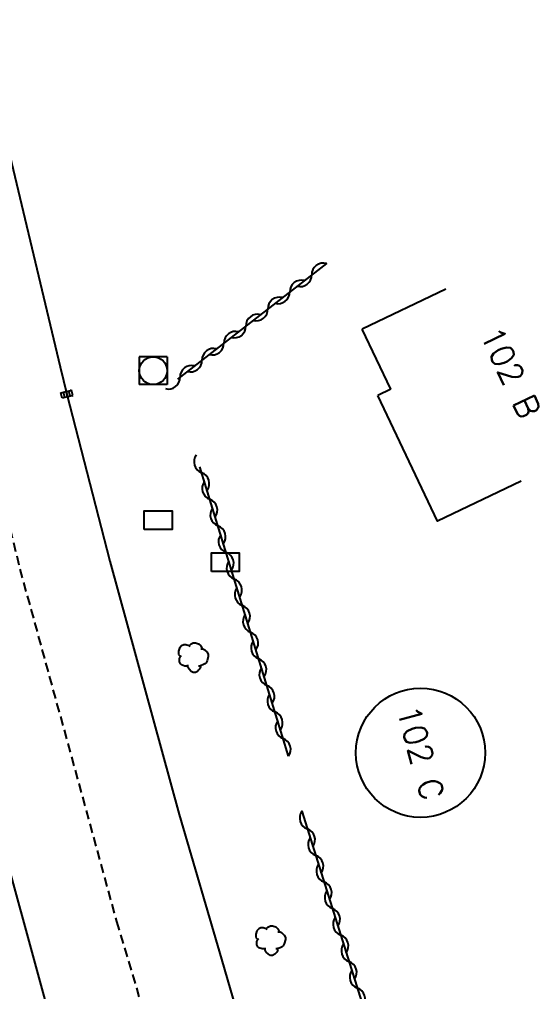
# Model space of a CAD drawing. Header units: millimetres. Extents: x 133016 to 134000, y 142000 to 143000.
# Drawn here: x 133204 to 133232, y 142490.8 to 142543.3 of the extents above; entities that cross this region are included whole.
import ezdxf
from ezdxf.enums import TextEntityAlignment as Align

# ---------------------------------------------------------------- set-up
doc = ezdxf.new("R2010")
doc.units = ezdxf.units.MM
doc.linetypes.add('DASHED', pattern=[0.75, 0.5, -0.25])
doc.layers.get('0').update_dxf_attribs({"linetype": 'CONTINUOUS'})
for name, color, linetype in [('W0001', 6, 'DASHED'), ('W0008', 7, 'CONTINUOUS'), ('W0100', 7, 'CONTINUOUS'), ('W0300', 7, 'CONTINUOUS'), ('W0310', 3, 'CONTINUOUS'), ('W0400', 7, 'CONTINUOUS'), ('W0420', 7, 'CONTINUOUS'), ('W0991', 7, 'CONTINUOUS'), ('W1102', 7, 'CONTINUOUS'), ('W1471', 7, 'CONTINUOUS')]:
    doc.layers.add(name, color=color, linetype=linetype)
doc.styles.get("Standard").update_dxf_attribs({"font": 'romans.shx', "width": 0.85})

# ---------------------------------------------------------------- blocks, each defined once
blk = doc.blocks.new('T400')
for p, q in [((-0.15, 0.3), (0.15, 0.3)), ((-0.15, -0.25), (-0.15, 0.3)), ((-0.15, 0.15), (0.15, 0.15)), ((-0.15, 0), (0.15, 0)), ((0.15, 0.3), (0.15, -0.25)), ((-0.15, -0.15), (0.15, -0.15)), ((-0.15, -0.25), (-0.15, -0.3)), ((-0.15, -0.3), (0.15, -0.3)), ((0.15, -0.3), (0.15, -0.25))]:
    blk.add_line(p, q)
blk = doc.blocks.new('T420')
for p, q in [((0.75, 0.75), (-0.75, 0.75)), ((-0.75, 0.75), (-0.75, -0.75)), ((0.75, 0.75), (0.75, -0.75)), ((0.75, -0.75), (-0.75, -0.75))]:
    blk.add_line(p, q)
blk.add_ellipse((0, 0), major_axis=(-0.53, 0.53), ratio=1, start_param=3.926991, end_param=10.210176)
blk = doc.blocks.new('T1471')
at = {"color": 0, "linetype": 'Continuous', "flags": 128}
blk.add_lwpolyline([(-0.75, -0.5), (-0.75, 0.5), (0.75, 0.5), (0.75, -0.5), (-0.75, -0.5)], dxfattribs=at)
blk = doc.blocks.new('T300')
for p, q in [((-0.686, 0.629), (-0.8, 0.514)), ((-0.571, 0.686), (-0.686, 0.629)), ((-0.457, 0.686), (-0.571, 0.686)), ((-0.286, 0.629), (-0.457, 0.686)), ((-0.286, 0.629), (-0.171, 0.743)), ((-0.229, 0.571), (-0.286, 0.629)), ((-0.171, 0.743), (-0.057, 0.8)), ((-0.057, 0.8), (0.057, 0.8)), ((0.057, 0.8), (0.229, 0.743)), ((0.229, 0.743), (0.343, 0.629)), ((0.343, 0.629), (0.4, 0.514)), ((-0.8, 0.514), (-0.857, 0.343)), ((-0.857, 0.343), (-0.857, 0.171)), ((-0.857, 0.171), (-0.743, 0.057)), ((-0.8, -0.057), (-0.743, 0.057)), ((-0.743, 0.057), (-0.686, 0.114)), ((0.457, 0.457), (0.343, 0.457)), ((0.4, 0.514), (0.4, 0.457)), ((0.571, 0.4), (0.457, 0.457)), ((0.571, 0.4), (0.686, 0.286)), ((0.686, 0.286), (0.743, 0.171)), ((0.743, 0.057), (0.686, -0.171)), ((0.743, 0.171), (0.743, 0.057)), ((-0.8, -0.171), (-0.8, -0.057)), ((-0.8, -0.229), (-0.8, -0.171)), ((-0.743, -0.343), (-0.8, -0.229)), ((-0.686, -0.4), (-0.743, -0.343)), ((-0.514, -0.457), (-0.686, -0.4)), ((-0.4, -0.457), (-0.514, -0.457)), ((-0.4, -0.457), (-0.343, -0.457)), ((-0.343, -0.457), (-0.343, -0.4)), ((-0.343, -0.514), (-0.343, -0.457)), ((-0.286, -0.629), (-0.343, -0.514)), ((0.286, -0.457), (0.229, -0.457)), ((0.457, -0.4), (0.286, -0.457)), ((0.343, -0.514), (0.286, -0.629)), ((0.343, -0.514), (0.343, -0.457)), ((0.571, -0.343), (0.457, -0.4)), ((0.629, -0.286), (0.571, -0.343)), ((0.686, -0.171), (0.629, -0.286)), ((-0.171, -0.743), (-0.286, -0.629)), ((-0.057, -0.8), (-0.171, -0.743)), ((0.057, -0.8), (-0.057, -0.8)), ((0.171, -0.743), (0.057, -0.8)), ((0.229, -0.686), (0.171, -0.743)), ((0.286, -0.629), (0.229, -0.686))]:
    blk.add_line(p, q)
blk = doc.blocks.new('t310o')
at = {"color": 0, "linetype": 'Continuous'}
for centre, start, end in [((-0.5, 0.375), 216.8699, 323.1304), ((0.5, -0.375), 36.8699, 143.1303)]:
    blk.add_arc(centre, 0.625, start, end, dxfattribs=at)

msp = doc.modelspace()

# ---------------------------------------------------------------- linework, layer by layer
at = {"layer": 'W0001'}
msp.add_lwpolyline([(133192.478, 142564.04), (133197.633, 142539.824), (133204.03, 142513.62), (133209.247, 142494.618), (133217.152, 142468.006), (133219.796, 142458.674), (133224.893, 142443.348)], dxfattribs=at)
at = {"layer": 'W0008'}
for points in [[(133197.02, 142565.082), (133199.755, 142552.809), (133202.761, 142538.949), (133206.206, 142524.521), (133206.563, 142523.045), (133208.883, 142514.037), (133212.622, 142500.382), (133214.906, 142492.583), (133217.72, 142482.926), (133221.618, 142470.381), (133224.726, 142460.445), (133224.789, 142460.226), (133224.32, 142460.06), (133229.513, 142444.681)], [(133187.532, 142563.307), (133188.656, 142558.729), (133190.943, 142547.901), (133192.505, 142540.698), (133194.825, 142530.497), (133198.261, 142516.784), (133200.093, 142509.623), (133203.391, 142497.629), (133206.069, 142487.879), (133207.293, 142483.711), (133209.855, 142474.957), (133211.097, 142470.797), (133214.277, 142460.462), (133216.268, 142454.116), (133220.273, 142442.015)]]:
    msp.add_lwpolyline(points, dxfattribs=at)
at = {"layer": 'W0100'}
for p, q in [((133227.014, 142528.709), (133222.501, 142526.557)), ((133224.043, 142523.323), (133222.501, 142526.557)), ((133224.043, 142523.323), (133223.334, 142522.985))]:
    msp.add_line(p, q, dxfattribs=at)
msp.add_lwpolyline([(133231.08, 142518.356), (133226.566, 142516.205), (133223.334, 142522.985)], dxfattribs=at)
at = {"layer": 'W0310'}
for points in [[(133220.564, 142530.1), (133220.564, 142530.1), (133220.564, 142530.1), (133220.564, 142530.1), (133220.564, 142530.1), (133220.564, 142530.1), (133220.564, 142530.1), (133220.564, 142530.1), (133220.564, 142530.1), (133220.564, 142530.1), (133220.564, 142530.1), (133220.564, 142530.1), (133220.564, 142530.1), (133220.564, 142530.1), (133220.564, 142530.1), (133220.564, 142530.1), (133220.564, 142530.1), (133220.564, 142530.1), (133220.564, 142530.1), (133212.539, 142523.86)], [(133220.564, 142530.1), (133220.564, 142530.1), (133220.564, 142530.1), (133220.564, 142530.1), (133220.564, 142530.1), (133220.564, 142530.1), (133220.564, 142530.1), (133220.564, 142530.1), (133220.564, 142530.1), (133220.564, 142530.1), (133220.564, 142530.1), (133220.564, 142530.1), (133220.564, 142530.1), (133220.564, 142530.1), (133220.564, 142530.1), (133220.564, 142530.1), (133220.564, 142530.1), (133220.564, 142530.1), (133220.564, 142530.1), (133220.564, 142530.1), (133220.564, 142530.1), (133220.564, 142530.1), (133220.564, 142530.1), (133220.564, 142530.1), (133220.564, 142530.1), (133220.564, 142530.1), (133220.564, 142530.1), (133220.564, 142530.1), (133220.564, 142530.1), (133220.564, 142530.1), (133220.564, 142530.1), (133220.564, 142530.1), (133220.564, 142530.1), (133220.564, 142530.1), (133220.564, 142530.1), (133220.564, 142530.1), (133220.564, 142530.1), (133220.564, 142530.1), (133220.564, 142530.1), (133220.564, 142530.1), (133220.564, 142530.1), (133220.564, 142530.1), (133220.564, 142530.1), (133220.564, 142530.1), (133220.564, 142530.1), (133220.564, 142530.1), (133220.564, 142530.1), (133220.564, 142530.1), (133220.564, 142530.1), (133220.564, 142530.1), (133220.564, 142530.1), (133220.564, 142530.1), (133220.564, 142530.1), (133220.564, 142530.1), (133220.564, 142530.1), (133220.564, 142530.1), (133220.564, 142530.1), (133220.564, 142530.1), (133220.564, 142530.1), (133220.564, 142530.1), (133220.564, 142530.1), (133220.564, 142530.1), (133220.564, 142530.1), (133220.564, 142530.1), (133220.564, 142530.1), (133220.564, 142530.1), (133220.564, 142530.1), (133220.564, 142530.1), (133220.564, 142530.1), (133220.564, 142530.1), (133220.564, 142530.1), (133220.564, 142530.1), (133220.564, 142530.1), (133220.564, 142530.1), (133220.564, 142530.1), (133220.564, 142530.1), (133220.564, 142530.1), (133220.564, 142530.1), (133220.564, 142530.1), (133220.564, 142530.1), (133220.564, 142530.1), (133220.564, 142530.1), (133220.564, 142530.1), (133220.564, 142530.1), (133220.564, 142530.1), (133220.564, 142530.1), (133220.564, 142530.1), (133220.564, 142530.1), (133220.564, 142530.1), (133220.564, 142530.1), (133220.564, 142530.1), (133220.564, 142530.1), (133220.564, 142530.1), (133220.564, 142530.1), (133220.564, 142530.1), (133220.564, 142530.1), (133220.564, 142530.1), (133220.564, 142530.1), (133220.564, 142530.1), (133220.564, 142530.1), (133220.564, 142530.1)], [(133218.527, 142503.519), (133213.738, 142519.137), (133213.738, 142519.137), (133213.738, 142519.137), (133213.738, 142519.137), (133213.738, 142519.137), (133213.738, 142519.137), (133213.738, 142519.137), (133213.738, 142519.137), (133213.738, 142519.137), (133213.738, 142519.137), (133213.738, 142519.137), (133213.738, 142519.137), (133213.738, 142519.137), (133213.738, 142519.137), (133213.738, 142519.137), (133213.738, 142519.137), (133213.738, 142519.137), (133213.738, 142519.137), (133213.738, 142519.137), (133213.738, 142519.137), (133213.738, 142519.137), (133213.738, 142519.137), (133213.738, 142519.137), (133213.738, 142519.137), (133213.738, 142519.137), (133213.738, 142519.137), (133213.738, 142519.137), (133213.738, 142519.137), (133213.738, 142519.137), (133213.738, 142519.137), (133213.738, 142519.137), (133213.738, 142519.137), (133213.738, 142519.137), (133213.738, 142519.137), (133213.738, 142519.137), (133213.738, 142519.137), (133213.738, 142519.137), (133213.738, 142519.137), (133213.738, 142519.137), (133213.738, 142519.137), (133213.738, 142519.137), (133213.738, 142519.137), (133213.738, 142519.137), (133213.738, 142519.137), (133213.738, 142519.137), (133213.738, 142519.137), (133213.738, 142519.137), (133213.738, 142519.137), (133213.738, 142519.137), (133213.738, 142519.137), (133213.738, 142519.137), (133213.738, 142519.137), (133213.738, 142519.137), (133213.738, 142519.137), (133213.738, 142519.137), (133213.738, 142519.137), (133213.738, 142519.137), (133213.738, 142519.137), (133213.738, 142519.137), (133213.738, 142519.137), (133213.738, 142519.137), (133213.738, 142519.137), (133213.738, 142519.137), (133213.738, 142519.137), (133213.738, 142519.137), (133213.738, 142519.137), (133213.738, 142519.137), (133213.738, 142519.137), (133213.738, 142519.137), (133213.738, 142519.137), (133213.738, 142519.137), (133213.738, 142519.137), (133213.738, 142519.137), (133213.738, 142519.137), (133213.738, 142519.137), (133213.738, 142519.137), (133213.738, 142519.137), (133213.738, 142519.137), (133213.738, 142519.137), (133213.738, 142519.137), (133213.738, 142519.137), (133213.738, 142519.137), (133213.738, 142519.137), (133213.738, 142519.137), (133213.738, 142519.137), (133213.738, 142519.137), (133213.738, 142519.137), (133213.738, 142519.137), (133213.738, 142519.137), (133213.738, 142519.137), (133213.738, 142519.137), (133213.738, 142519.137), (133213.738, 142519.137), (133213.738, 142519.137), (133213.738, 142519.137), (133213.738, 142519.137), (133213.738, 142519.137), (133213.738, 142519.137), (133213.738, 142519.137), (133213.738, 142519.137)], [(133213.738, 142519.137), (133213.738, 142519.137), (133213.738, 142519.137), (133213.738, 142519.137), (133213.738, 142519.137), (133213.738, 142519.137), (133213.738, 142519.137), (133213.738, 142519.137), (133213.738, 142519.137), (133213.738, 142519.137), (133213.738, 142519.137), (133213.738, 142519.137), (133213.738, 142519.137), (133213.738, 142519.137), (133213.738, 142519.137), (133213.738, 142519.137), (133213.738, 142519.137), (133213.738, 142519.137), (133213.738, 142519.137), (133213.738, 142519.137)], [(133219.24, 142500.558), (133219.24, 142500.558), (133219.24, 142500.558), (133219.24, 142500.558), (133219.24, 142500.558), (133219.24, 142500.558), (133219.24, 142500.558), (133219.24, 142500.558), (133219.24, 142500.558), (133219.24, 142500.558), (133219.24, 142500.558), (133219.24, 142500.558), (133219.24, 142500.558), (133219.24, 142500.558), (133219.24, 142500.558), (133219.24, 142500.558), (133219.24, 142500.558), (133219.24, 142500.558), (133219.24, 142500.558), (133219.24, 142500.558), (133219.24, 142500.558), (133219.24, 142500.558), (133219.24, 142500.558), (133219.24, 142500.558), (133219.24, 142500.558), (133219.24, 142500.558), (133219.24, 142500.558), (133219.24, 142500.558), (133219.24, 142500.558), (133219.24, 142500.558), (133219.24, 142500.558), (133219.24, 142500.558), (133219.24, 142500.558), (133219.24, 142500.558), (133219.24, 142500.558), (133219.24, 142500.558), (133219.24, 142500.558), (133219.24, 142500.558), (133219.24, 142500.558), (133219.24, 142500.558), (133219.24, 142500.558), (133219.24, 142500.558), (133219.24, 142500.558), (133219.24, 142500.558), (133219.24, 142500.558), (133219.24, 142500.558), (133219.24, 142500.558), (133219.24, 142500.558), (133219.24, 142500.558), (133219.24, 142500.558), (133219.24, 142500.558), (133219.24, 142500.558), (133219.24, 142500.558), (133219.24, 142500.558), (133219.24, 142500.558), (133219.24, 142500.558), (133219.24, 142500.558), (133219.24, 142500.558), (133219.24, 142500.558), (133219.24, 142500.558), (133219.24, 142500.558), (133219.24, 142500.558), (133219.24, 142500.558), (133219.24, 142500.558), (133219.24, 142500.558), (133219.24, 142500.558), (133219.24, 142500.558), (133219.24, 142500.558), (133219.24, 142500.558), (133219.24, 142500.558), (133219.24, 142500.558), (133219.24, 142500.558), (133219.24, 142500.558), (133219.24, 142500.558), (133219.24, 142500.558), (133219.24, 142500.558), (133219.24, 142500.558), (133219.24, 142500.558), (133219.24, 142500.558), (133219.24, 142500.558), (133219.24, 142500.558), (133219.24, 142500.558), (133219.24, 142500.558), (133219.24, 142500.558), (133219.24, 142500.558), (133219.24, 142500.558), (133219.24, 142500.558), (133219.24, 142500.558), (133219.24, 142500.558), (133219.24, 142500.558), (133219.24, 142500.558), (133219.24, 142500.558), (133219.24, 142500.558), (133219.24, 142500.558), (133219.24, 142500.558), (133219.24, 142500.558), (133219.24, 142500.558), (133219.24, 142500.558), (133219.24, 142500.558), (133219.24, 142500.558), (133219.24, 142500.558)], [(133219.24, 142500.558), (133219.24, 142500.558), (133219.24, 142500.558), (133219.24, 142500.558), (133219.24, 142500.558), (133219.24, 142500.558), (133219.24, 142500.558), (133219.24, 142500.558), (133219.24, 142500.558), (133219.24, 142500.558), (133219.24, 142500.558), (133219.24, 142500.558), (133219.24, 142500.558), (133219.24, 142500.558), (133219.24, 142500.558), (133219.24, 142500.558), (133219.24, 142500.558), (133219.24, 142500.558), (133219.24, 142500.558), (133223.634, 142486.581)]]:
    msp.add_lwpolyline(points, dxfattribs=at)
at = {"layer": 'W1102'}
msp.add_circle((133225.644, 142503.709), 3.484, dxfattribs=at)

# ---------------------------------------------------------------- block references
at = {"layer": 'W0300'}
for p in [(133213.443, 142508.844), (133217.609, 142493.584)]:
    msp.add_blockref('T300', p, dxfattribs=at)
at = {"layer": 'W0310'}
for p, rotation in [((133219.775, 142529.486), 217.8676359623553), ((133218.59, 142528.565), 217.8676359623553), ((133217.406, 142527.645), 217.8676359623553), ((133216.222, 142526.724), 217.8676359623553), ((133215.038, 142525.803), 217.8676359623553), ((133213.854, 142524.882), 217.8676359623553), ((133212.67, 142523.962), 217.8676359623553), ((133213.836, 142518.816), 107.0473338447087), ((133214.276, 142517.382), 107.0473338447087), ((133214.716, 142515.948), 107.0473338447087), ((133215.156, 142514.514), 107.0473338447087), ((133215.595, 142513.08), 107.0473338447087), ((133216.035, 142511.646), 107.0473338447087), ((133216.475, 142510.211), 107.0473338447087), ((133216.915, 142508.777), 107.0473338447087), ((133217.354, 142507.343), 107.0473338447087), ((133217.794, 142505.909), 107.0473338447087), ((133218.234, 142504.475), 107.0473338447087), ((133219.54, 142499.604), 287.4518935915492), ((133219.99, 142498.173), 287.4518935915492), ((133220.44, 142496.742), 287.4518935915492), ((133220.889, 142495.311), 287.4518935915492), ((133221.339, 142493.88), 287.4518935915492), ((133221.789, 142492.449), 287.4518935915492), ((133222.239, 142491.018), 287.4518935915492)]:
    msp.add_blockref('t310o', p, dxfattribs=dict(at, rotation=rotation))
at = {"layer": 'W0400', "rotation": 103.6164030739557}
msp.add_blockref('T400', (133206.563, 142523.045), dxfattribs=at)
at = {"layer": 'W0420'}
msp.add_blockref('T420', (133211.223, 142524.314), dxfattribs=at)
at = {"layer": 'W1471'}
for p in [(133211.492, 142516.258), (133215.114, 142513.989)]:
    msp.add_blockref('T1471', p, dxfattribs=at)

# ---------------------------------------------------------------- texts
at = {"layer": 'W0991'}
for s, rotation, p in [('102 B', 295.4864, (133230.498, 142524.224)), ('102 C', 285.4772, (133225.644, 142503.709))]:
    msp.add_text(s, height=1.25, rotation=rotation, dxfattribs=at).set_placement(p, align=Align.MIDDLE)

doc.saveas('drawing.dxf')
